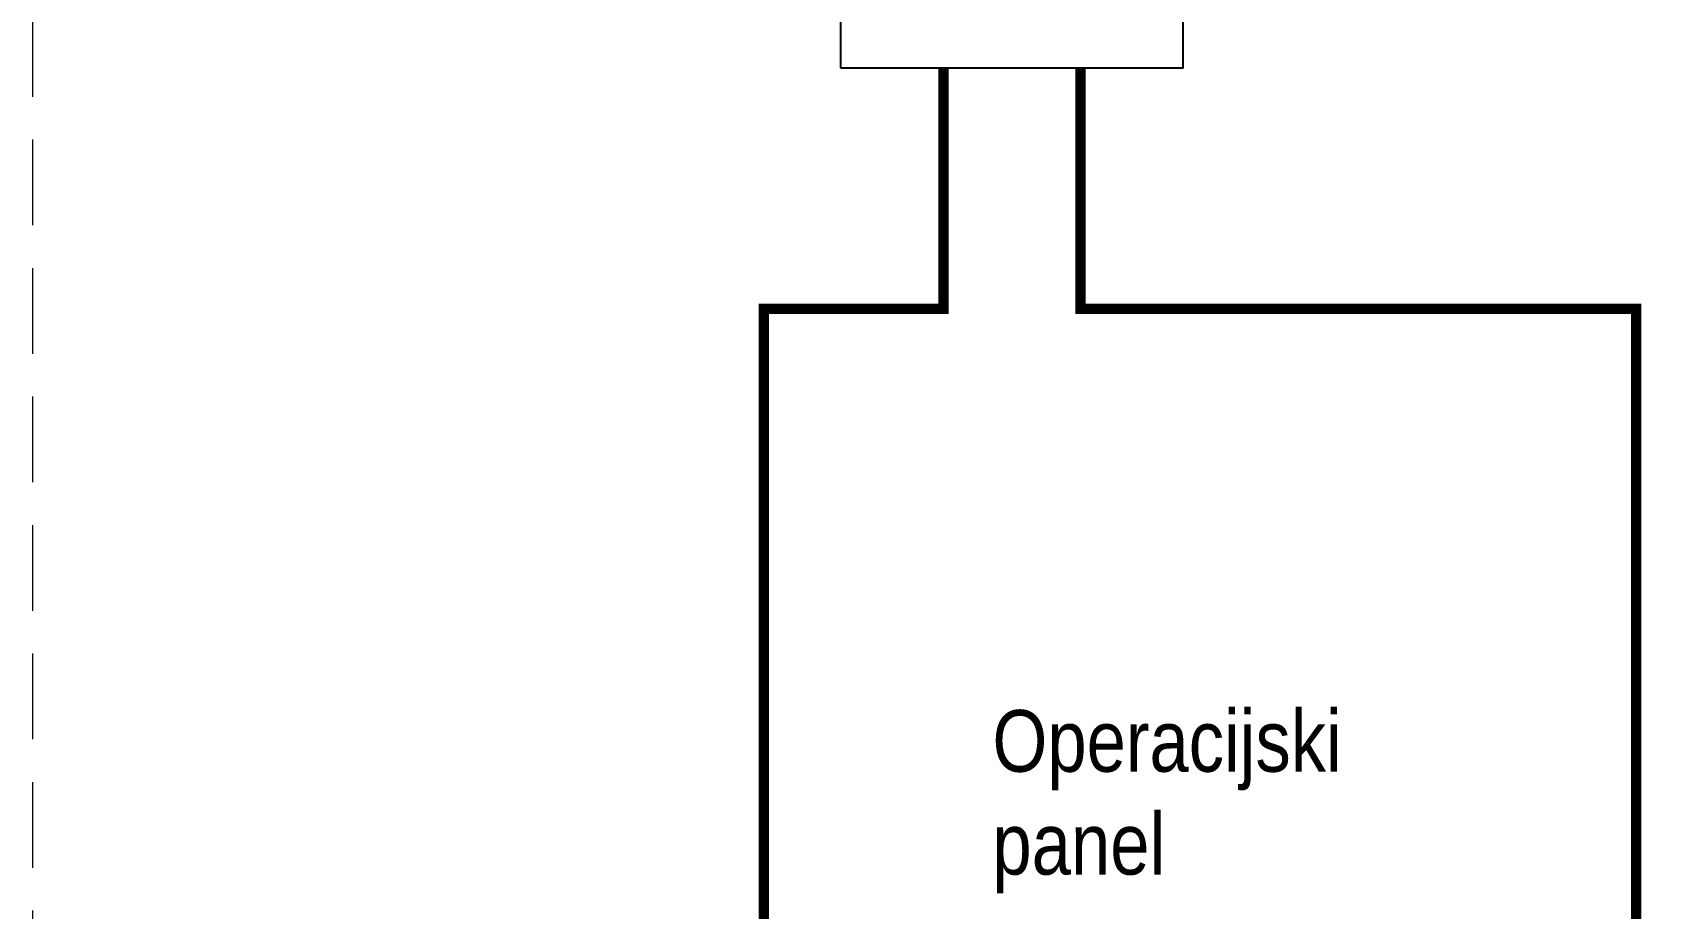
# Model space of a CAD drawing. Header units: inches. Extents: x 67248 to 85686, y -40174 to -31152.
# Drawn here: x 75192.3 to 75670.3, y -33591.1 to -33335.6 of the extents above; entities that cross this region are included whole.
import ezdxf

# ---------------------------------------------------------------- set-up
doc = ezdxf.new("R2010")
doc.units = ezdxf.units.IN
doc.header["$MEASUREMENT"] = 0
doc.linetypes.add('HIDDEN', pattern=[0.375, 0.25, -0.125])
doc.layers.add('SI-General', color=7, linetype='Continuous', lineweight=5)
doc.layers.add('SI-TOPOLOGY-Ethernet', color=7, linetype='Continuous', lineweight=13, true_color=0x3cf000)
doc.styles.add('OPIS', font='ARIALN.TTF')

msp = doc.modelspace()

# ---------------------------------------------------------------- linework, layer by layer
msp.add_lwpolyline([(75428.15, -33345.86), (75528.15, -33345.86), (75528.15, -33195.86), (75428.15, -33195.86)], close=True)
at = {"layer": 'SI-General', "color": 0, "linetype": 'HIDDEN', "ltscale": 100}
msp.add_lwpolyline([(75192.32, -33116.06), (75887.47, -33116.06), (75887.47, -33841.78), (75192.32, -33841.78)], close=True, dxfattribs=at)
at = {"layer": 'SI-TOPOLOGY-Ethernet', "const_width": 3}
for points in [[(75508.97, -34194.99), (75508.97, -34217.08), (75405.73, -34217.08), (75405.73, -33416.19), (75458.15, -33416.19), (75458.15, -33345.86)], [(75558.97, -33750.47), (75558.97, -33771.93), (75660.35, -33771.93), (75660.35, -33416.19), (75498.15, -33416.19), (75498.15, -33345.86)]]:
    msp.add_lwpolyline(points, dxfattribs=at)

# ---------------------------------------------------------------- texts
at = {"layer": 'SI-General', "ltscale": 0.01, "insert": (75472.46, -33533.25), "char_height": 18, "width": 146.3518, "attachment_point": 1, "style": 'OPIS'}
msp.add_mtext('Operacijski panel', dxfattribs=at)

doc.saveas('drawing.dxf')
